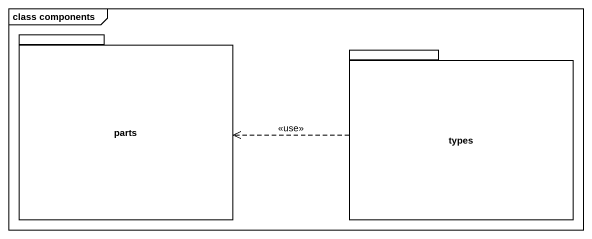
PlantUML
@startuml
mainframe class components
package parts {
}
package types {
}
types .left.> parts : <<use>>
@enduml
